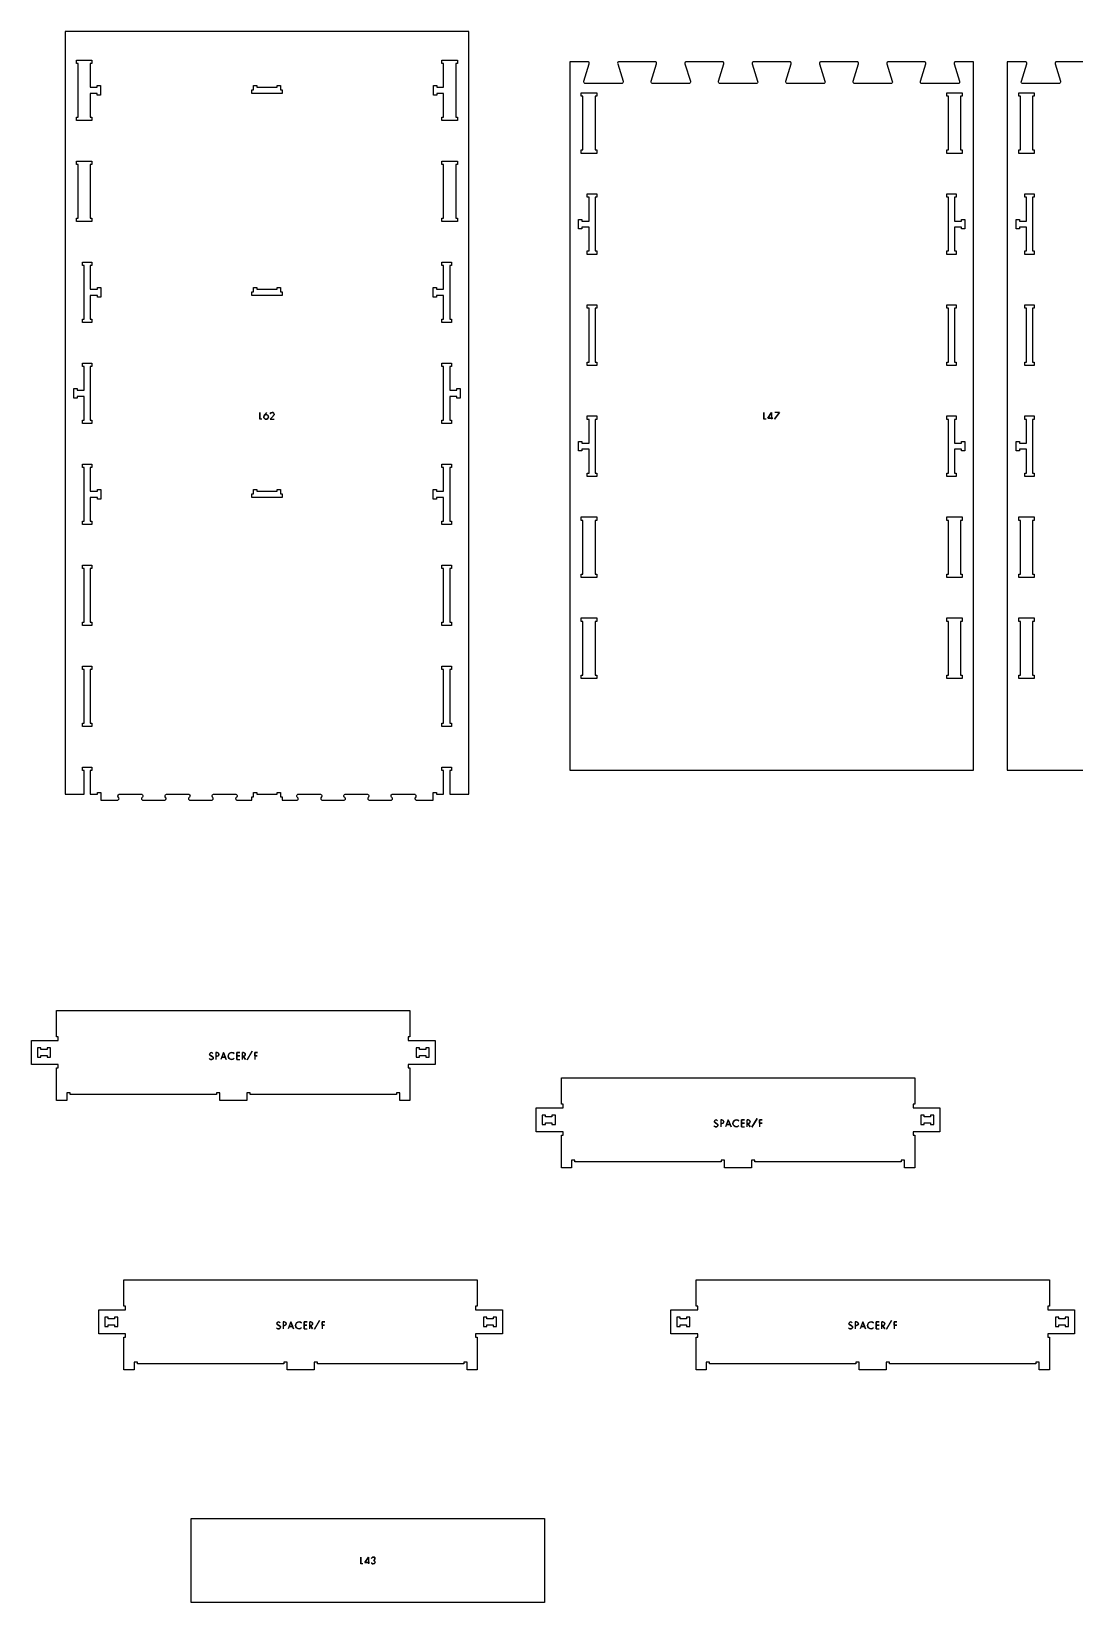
# Model space of a CAD drawing. Extents: x -6325 to 14275, y -6125 to 2946.
# Drawn here: x 1000 to 4100, y -6125 to -1458 of the extents above; entities that cross this region are included whole.
import ezdxf

# ---------------------------------------------------------------- set-up
doc = ezdxf.new("R2010")
doc.units = 0
for name, color, linetype in [('CUTS', 7, 'CONTINUOUS'), ('OUTLINES', 7, 'CONTINUOUS'), ('TAGS', 7, 'CONTINUOUS')]:
    doc.layers.add(name, color=color, linetype=linetype)

msp = doc.modelspace()

# ---------------------------------------------------------------- linework, layer by layer
at = {"layer": 'CUTS', "color": 4}
for points in [[(1134, -1553.1), (1134, -1543.1), (1180, -1543.1), (1180, -1553.1), (1175, -1553.1), (1175, -1624.1), (1195, -1624.1), (1195, -1619.1), (1205, -1619.1), (1205, -1647.1), (1195, -1647.1), (1195, -1642.1), (1175, -1642.1), (1175, -1713.1), (1180, -1713.1), (1180, -1723.1), (1134, -1723.1), (1134, -1713.1), (1139, -1713.1), (1139, -1553.1)], [(2266, -1713.1), (2266, -1723.1), (2220, -1723.1), (2220, -1713.1), (2225, -1713.1), (2225, -1642.1), (2205, -1642.1), (2205, -1647.1), (2195, -1647.1), (2195, -1619.1), (2205, -1619.1), (2205, -1624.1), (2225, -1624.1), (2225, -1553.1), (2220, -1553.1), (2220, -1543.1), (2266, -1543.1), (2266, -1553.1), (2261, -1553.1), (2261, -1713.1)], [(1670, -1619.1), (1670, -1624.1), (1730, -1624.1), (1730, -1619.1), (1740, -1619.1), (1740, -1632.1), (1745, -1632.1), (1745, -1642.1), (1655, -1642.1), (1655, -1632.1), (1660, -1632.1), (1660, -1619.1)], [(2675, -1650.3), (2675, -1810.3), (2680, -1810.3), (2680, -1820.3), (2634, -1820.3), (2634, -1810.3), (2639, -1810.3), (2639, -1650.3), (2634, -1650.3), (2634, -1640.3), (2680, -1640.3), (2680, -1650.3)], [(3761, -1810.3), (3766, -1810.3), (3766, -1820.3), (3720, -1820.3), (3720, -1810.3), (3725, -1810.3), (3725, -1650.3), (3720, -1650.3), (3720, -1640.3), (3766, -1640.3), (3766, -1650.3), (3761, -1650.3)], [(3975, -1650.3), (3975, -1810.3), (3980, -1810.3), (3980, -1820.3), (3934, -1820.3), (3934, -1810.3), (3939, -1810.3), (3939, -1650.3), (3934, -1650.3), (3934, -1640.3), (3980, -1640.3), (3980, -1650.3)], [(1134, -1853.1), (1134, -1843.1), (1180, -1843.1), (1180, -1853.1), (1175, -1853.1), (1175, -2013.1), (1180, -2013.1), (1180, -2023.1), (1134, -2023.1), (1134, -2013.1), (1139, -2013.1), (1139, -1853.1)], [(2261, -1853.1), (2261, -2013.1), (2266, -2013.1), (2266, -2023.1), (2220, -2023.1), (2220, -2013.1), (2225, -2013.1), (2225, -1853.1), (2220, -1853.1), (2220, -1843.1), (2266, -1843.1), (2266, -1853.1)], [(2675, -2110.3), (2680, -2110.3), (2680, -2120.3), (2652, -2120.3), (2652, -2110.3), (2657, -2110.3), (2657, -2039.3), (2636, -2039.3), (2636, -2044.3), (2626, -2044.3), (2626, -2016.3), (2636, -2016.3), (2636, -2021.3), (2657, -2021.3), (2657, -1950.3), (2652, -1950.3), (2652, -1940.3), (2680, -1940.3), (2680, -1950.3), (2675, -1950.3)], [(3720, -2110.3), (3725, -2110.3), (3725, -1950.3), (3720, -1950.3), (3720, -1940.3), (3748, -1940.3), (3748, -1950.3), (3743, -1950.3), (3743, -2021.3), (3764, -2021.3), (3764, -2016.3), (3774, -2016.3), (3774, -2044.3), (3764, -2044.3), (3764, -2039.3), (3743, -2039.3), (3743, -2110.3), (3748, -2110.3), (3748, -2120.3), (3720, -2120.3)], [(3975, -2110.3), (3980, -2110.3), (3980, -2120.3), (3952, -2120.3), (3952, -2110.3), (3957, -2110.3), (3957, -2039.3), (3936, -2039.3), (3936, -2044.3), (3926, -2044.3), (3926, -2016.3), (3936, -2016.3), (3936, -2021.3), (3957, -2021.3), (3957, -1950.3), (3952, -1950.3), (3952, -1940.3), (3980, -1940.3), (3980, -1950.3), (3975, -1950.3)], [(1152, -2323.1), (1152, -2313.1), (1157, -2313.1), (1157, -2153.1), (1152, -2153.1), (1152, -2143.1), (1180, -2143.1), (1180, -2153.1), (1175, -2153.1), (1175, -2224.1), (1196, -2224.1), (1196, -2219.1), (1206, -2219.1), (1206, -2247.1), (1196, -2247.1), (1196, -2242.1), (1175, -2242.1), (1175, -2313.1), (1180, -2313.1), (1180, -2323.1)], [(2248, -2143.1), (2248, -2153.1), (2243, -2153.1), (2243, -2313.1), (2248, -2313.1), (2248, -2323.1), (2220, -2323.1), (2220, -2313.1), (2225, -2313.1), (2225, -2242.1), (2204, -2242.1), (2204, -2247.1), (2194, -2247.1), (2194, -2219.1), (2204, -2219.1), (2204, -2224.1), (2225, -2224.1), (2225, -2153.1), (2220, -2153.1), (2220, -2143.1)], [(1670, -2224.1), (1730, -2224.1), (1730, -2219.1), (1740, -2219.1), (1740, -2232.1), (1745, -2232.1), (1745, -2242.1), (1655, -2242.1), (1655, -2232.1), (1660, -2232.1), (1660, -2219.1), (1670, -2219.1)], [(2680, -2280.3), (2675, -2280.3), (2675, -2440.3), (2680, -2440.3), (2680, -2450.4), (2652, -2450.4), (2652, -2440.3), (2657, -2440.3), (2657, -2280.3), (2652, -2280.3), (2652, -2270.4), (2680, -2270.4)], [(3743, -2440.3), (3748, -2440.3), (3748, -2450.4), (3720, -2450.4), (3720, -2440.3), (3725, -2440.3), (3725, -2280.3), (3720, -2280.3), (3720, -2270.4), (3748, -2270.4), (3748, -2280.3), (3743, -2280.3)], [(3980, -2280.3), (3975, -2280.3), (3975, -2440.3), (3980, -2440.3), (3980, -2450.4), (3952, -2450.4), (3952, -2440.3), (3957, -2440.3), (3957, -2280.3), (3952, -2280.3), (3952, -2270.4), (3980, -2270.4)], [(1136, -2524.1), (1157, -2524.1), (1157, -2453.1), (1152, -2453.1), (1152, -2443.1), (1180, -2443.1), (1180, -2453.1), (1175, -2453.1), (1175, -2613.1), (1180, -2613.1), (1180, -2623.1), (1152, -2623.1), (1152, -2613.1), (1157, -2613.1), (1157, -2542.1), (1136, -2542.1), (1136, -2547.1), (1126, -2547.1), (1126, -2519.1), (1136, -2519.1)], [(2264, -2524.1), (2264, -2519.1), (2274, -2519.1), (2274, -2547.1), (2264, -2547.1), (2264, -2542.1), (2243, -2542.1), (2243, -2613.1), (2248, -2613.1), (2248, -2623.1), (2220, -2623.1), (2220, -2613.1), (2225, -2613.1), (2225, -2453.1), (2220, -2453.1), (2220, -2443.1), (2248, -2443.1), (2248, -2453.1), (2243, -2453.1), (2243, -2524.1)], [(2652, -2780.4), (2652, -2770.4), (2657, -2770.4), (2657, -2699.4), (2636, -2699.4), (2636, -2704.4), (2626, -2704.4), (2626, -2676.4), (2636, -2676.4), (2636, -2681.4), (2657, -2681.4), (2657, -2610.4), (2652, -2610.4), (2652, -2600.4), (2680, -2600.4), (2680, -2610.4), (2675, -2610.4), (2675, -2770.4), (2680, -2770.4), (2680, -2780.4)], [(3743, -2770.4), (3748, -2770.4), (3748, -2780.4), (3720, -2780.4), (3720, -2770.4), (3725, -2770.4), (3725, -2610.4), (3720, -2610.4), (3720, -2600.4), (3748, -2600.4), (3748, -2610.4), (3743, -2610.4), (3743, -2681.4), (3764, -2681.4), (3764, -2676.4), (3774, -2676.4), (3774, -2704.4), (3764, -2704.4), (3764, -2699.4), (3743, -2699.4)], [(3952, -2780.4), (3952, -2770.4), (3957, -2770.4), (3957, -2699.4), (3936, -2699.4), (3936, -2704.4), (3926, -2704.4), (3926, -2676.4), (3936, -2676.4), (3936, -2681.4), (3957, -2681.4), (3957, -2610.4), (3952, -2610.4), (3952, -2600.4), (3980, -2600.4), (3980, -2610.4), (3975, -2610.4), (3975, -2770.4), (3980, -2770.4), (3980, -2780.4)], [(1157, -2753.1), (1152, -2753.1), (1152, -2743.1), (1180, -2743.1), (1180, -2753.1), (1175, -2753.1), (1175, -2824.1), (1196, -2824.1), (1196, -2819.1), (1206, -2819.1), (1206, -2847.1), (1196, -2847.1), (1196, -2842.1), (1175, -2842.1), (1175, -2913.1), (1180, -2913.1), (1180, -2923.1), (1152, -2923.1), (1152, -2913.1), (1157, -2913.1)], [(2220, -2923.1), (2220, -2913.1), (2225, -2913.1), (2225, -2842.1), (2204, -2842.1), (2204, -2847.1), (2194, -2847.1), (2194, -2819.1), (2204, -2819.1), (2204, -2824.1), (2225, -2824.1), (2225, -2753.1), (2220, -2753.1), (2220, -2743.1), (2248, -2743.1), (2248, -2753.1), (2243, -2753.1), (2243, -2913.1), (2248, -2913.1), (2248, -2923.1)], [(1655, -2842.1), (1655, -2832.1), (1660, -2832.1), (1660, -2819.1), (1670, -2819.1), (1670, -2824.1), (1730, -2824.1), (1730, -2819.1), (1740, -2819.1), (1740, -2832.1), (1745, -2832.1), (1745, -2842.1)], [(2680, -2900.4), (2680, -2910.4), (2675, -2910.4), (2675, -3070.4), (2680, -3070.4), (2680, -3080.4), (2634, -3080.4), (2634, -3070.4), (2639, -3070.4), (2639, -2910.4), (2634, -2910.4), (2634, -2900.4)], [(3766, -2900.4), (3766, -2910.4), (3761, -2910.4), (3761, -3070.4), (3766, -3070.4), (3766, -3080.4), (3720, -3080.4), (3720, -3070.4), (3725, -3070.4), (3725, -2910.4), (3720, -2910.4), (3720, -2900.4)], [(3980, -2900.4), (3980, -2910.4), (3975, -2910.4), (3975, -3070.4), (3980, -3070.4), (3980, -3080.4), (3934, -3080.4), (3934, -3070.4), (3939, -3070.4), (3939, -2910.4), (3934, -2910.4), (3934, -2900.4)], [(1157, -3213.1), (1157, -3053.1), (1152, -3053.1), (1152, -3043.1), (1180, -3043.1), (1180, -3053.1), (1175, -3053.1), (1175, -3213.1), (1180, -3213.1), (1180, -3223.1), (1152, -3223.1), (1152, -3213.1)], [(2248, -3043.1), (2248, -3053.1), (2243, -3053.1), (2243, -3213.1), (2248, -3213.1), (2248, -3223.1), (2220, -3223.1), (2220, -3213.1), (2225, -3213.1), (2225, -3053.1), (2220, -3053.1), (2220, -3043.1)], [(2680, -3370.4), (2680, -3380.4), (2634, -3380.4), (2634, -3370.4), (2639, -3370.4), (2639, -3210.4), (2634, -3210.4), (2634, -3200.4), (2680, -3200.4), (2680, -3210.4), (2675, -3210.4), (2675, -3370.4)], [(3720, -3380.4), (3720, -3370.4), (3725, -3370.4), (3725, -3210.4), (3720, -3210.4), (3720, -3200.4), (3766, -3200.4), (3766, -3210.4), (3761, -3210.4), (3761, -3370.4), (3766, -3370.4), (3766, -3380.4)], [(3980, -3370.4), (3980, -3380.4), (3934, -3380.4), (3934, -3370.4), (3939, -3370.4), (3939, -3210.4), (3934, -3210.4), (3934, -3200.4), (3980, -3200.4), (3980, -3210.4), (3975, -3210.4), (3975, -3370.4)], [(1175, -3513.1), (1180, -3513.1), (1180, -3523.1), (1152, -3523.1), (1152, -3513.1), (1157, -3513.1), (1157, -3353.1), (1152, -3353.1), (1152, -3343.1), (1180, -3343.1), (1180, -3353.1), (1175, -3353.1)], [(2248, -3513.1), (2248, -3523.1), (2220, -3523.1), (2220, -3513.1), (2225, -3513.1), (2225, -3353.1), (2220, -3353.1), (2220, -3343.1), (2248, -3343.1), (2248, -3353.1), (2243, -3353.1), (2243, -3513.1)], [(1028, -4500), (1047, -4500), (1047, -4505), (1057, -4505), (1057, -4477), (1047, -4477), (1047, -4482), (1028, -4482), (1028, -4477), (1018, -4477), (1018, -4505), (1028, -4505)], [(2182, -4477), (2172, -4477), (2172, -4482), (2153, -4482), (2153, -4477), (2143, -4477), (2143, -4505), (2153, -4505), (2153, -4500), (2172, -4500), (2172, -4505), (2182, -4505)], [(2528, -4700), (2547, -4700), (2547, -4705), (2557, -4705), (2557, -4677), (2547, -4677), (2547, -4682), (2528, -4682), (2528, -4677), (2518, -4677), (2518, -4705), (2528, -4705)], [(3682, -4677), (3672, -4677), (3672, -4682), (3653, -4682), (3653, -4677), (3643, -4677), (3643, -4705), (3653, -4705), (3653, -4700), (3672, -4700), (3672, -4705), (3682, -4705)], [(1228, -5300), (1247, -5300), (1247, -5305), (1257, -5305), (1257, -5277), (1247, -5277), (1247, -5282), (1228, -5282), (1228, -5277), (1218, -5277), (1218, -5305), (1228, -5305)], [(2382, -5277), (2372, -5277), (2372, -5282), (2353, -5282), (2353, -5277), (2343, -5277), (2343, -5305), (2353, -5305), (2353, -5300), (2372, -5300), (2372, -5305), (2382, -5305)], [(2928, -5300), (2947, -5300), (2947, -5305), (2957, -5305), (2957, -5277), (2947, -5277), (2947, -5282), (2928, -5282), (2928, -5277), (2918, -5277), (2918, -5305), (2928, -5305)], [(4082, -5277), (4072, -5277), (4072, -5282), (4053, -5282), (4053, -5277), (4043, -5277), (4043, -5305), (4053, -5305), (4053, -5300), (4072, -5300), (4072, -5305), (4082, -5305)]]:
    msp.add_lwpolyline(points, close=True, dxfattribs=at)
at = {"layer": 'OUTLINES', "color": 5}
for points in [[(1789.9, -3741.6), (1791.3, -3740.9), (1792.3, -3739.8), (1793, -3738.5), (1793.1, -3737.1), (1792.9, -3735.6), (1792.1, -3734.3), (1789.8, -3732.3), (1789, -3730.8), (1788.7, -3729.1), (1788.9, -3727.6), (1789.6, -3726.1), (1790.7, -3724.9), (1792.2, -3724.1), (1793.8, -3723.9), (1857.5, -3723.9), (1859.1, -3724.1), (1860.6, -3724.8), (1861.8, -3725.9), (1862.6, -3727.3), (1863, -3728.8), (1862.9, -3730.5), (1862.3, -3732), (1860.4, -3734.4), (1859.9, -3735.9), (1859.8, -3737.4), (1860.1, -3738.8), (1860.9, -3740), (1862, -3741), (1863.3, -3741.7), (1864.8, -3741.9), (1928.5, -3741.9), (1929.9, -3741.6), (1931.2, -3740.9), (1932.3, -3739.8), (1932.9, -3738.5), (1933.1, -3737.1), (1932.8, -3735.6), (1932, -3734.3), (1929.8, -3732.3), (1928.9, -3730.8), (1928.6, -3729.1), (1928.8, -3727.6), (1929.5, -3726.1), (1930.7, -3724.9), (1932.2, -3724.1), (1933.7, -3723.9), (1997.4, -3723.9), (1999, -3724.1), (2000.5, -3724.8), (2001.7, -3725.9), (2002.5, -3727.3), (2002.9, -3728.8), (2002.8, -3730.5), (2002.2, -3732), (2000.4, -3734.4), (1999.8, -3735.9), (1999.8, -3737.4), (2000.1, -3738.8), (2000.8, -3740), (2001.9, -3741), (2003.3, -3741.7), (2004.7, -3741.9), (2068.4, -3741.9), (2069.8, -3741.6), (2071.2, -3740.9), (2072.2, -3739.8), (2072.9, -3738.5), (2073, -3737.1), (2072.8, -3735.6), (2072, -3734.3), (2069.7, -3732.3), (2068.9, -3730.8), (2068.6, -3729.1), (2068.8, -3727.6), (2069.5, -3726.1), (2070.6, -3724.9), (2072.1, -3724.1), (2073.7, -3723.9), (2137.4, -3723.9), (2139, -3724.1), (2140.5, -3724.8), (2141.7, -3725.9), (2142.5, -3727.3), (2142.9, -3728.8), (2142.8, -3730.5), (2142.2, -3732), (2140.3, -3734.4), (2139.8, -3735.9), (2139.7, -3737.4), (2140, -3738.8), (2140.8, -3740), (2141.9, -3741), (2143.2, -3741.7), (2144.7, -3741.9), (2194, -3741.9), (2194, -3719.1), (2204, -3719.1), (2204, -3724.1), (2209.5, -3724.1), (2211, -3723.9), (2225, -3723.9), (2225, -3653.1), (2220, -3653.1), (2220, -3643.1), (2248, -3643.1), (2248, -3653.1), (2243, -3653.1), (2243, -3723.9), (2300, -3723.9), (2300, -1458.1), (1100, -1458.1), (1100, -3723.9), (1157, -3723.9), (1157, -3653.1), (1152, -3653.1), (1152, -3643.1), (1180, -3643.1), (1180, -3653.1), (1175, -3653.1), (1175, -3723.9), (1189, -3723.9), (1189.7, -3723.9), (1190.5, -3724.1), (1196, -3724.1), (1196, -3719.1), (1206, -3719.1), (1206, -3741.9), (1255.3, -3741.9), (1256.8, -3741.7), (1258.1, -3741), (1259.2, -3740), (1260, -3738.8), (1260.3, -3737.4), (1260.2, -3735.9), (1259.7, -3734.4), (1257.8, -3732), (1257.2, -3730.5), (1257.1, -3728.8), (1257.5, -3727.3), (1258.3, -3725.9), (1259.5, -3724.8), (1261, -3724.1), (1262.6, -3723.9), (1326.3, -3723.9), (1327.9, -3724.1), (1329.4, -3724.9), (1330.5, -3726.1), (1331.2, -3727.6), (1331.4, -3729.1), (1331.1, -3730.8), (1330.3, -3732.3), (1328, -3734.3), (1327.2, -3735.6), (1327, -3737.1), (1327.1, -3738.5), (1327.8, -3739.8), (1328.8, -3740.9), (1330.2, -3741.6), (1331.6, -3741.9), (1395.3, -3741.9), (1396.7, -3741.7), (1398.1, -3741), (1399.2, -3740), (1399.9, -3738.8), (1400.2, -3737.4), (1400.2, -3735.9), (1399.6, -3734.4), (1397.8, -3732), (1397.2, -3730.5), (1397.1, -3728.8), (1397.5, -3727.3), (1398.3, -3725.9), (1399.5, -3724.8), (1401, -3724.1), (1402.6, -3723.9), (1466.3, -3723.9), (1467.8, -3724.1), (1469.3, -3724.9), (1470.5, -3726.1), (1471.2, -3727.6), (1471.4, -3729.1), (1471.1, -3730.8), (1470.2, -3732.3), (1468, -3734.3), (1467.2, -3735.6), (1466.9, -3737.1), (1467.1, -3738.5), (1467.7, -3739.8), (1468.8, -3740.9), (1470.1, -3741.6), (1471.5, -3741.9), (1535.2, -3741.9), (1536.7, -3741.7), (1538, -3741), (1539.1, -3740), (1539.9, -3738.8), (1540.2, -3737.4), (1540.1, -3735.9), (1539.6, -3734.4), (1537.7, -3732), (1537.1, -3730.5), (1537, -3728.8), (1537.4, -3727.3), (1538.2, -3725.9), (1539.4, -3724.8), (1540.9, -3724.1), (1542.5, -3723.9), (1606.2, -3723.9), (1607.8, -3724.1), (1609.3, -3724.9), (1610.4, -3726.1), (1611.1, -3727.6), (1611.3, -3729.1), (1611, -3730.8), (1610.2, -3732.3), (1607.9, -3734.3), (1607.1, -3735.6), (1606.9, -3737.1), (1607, -3738.5), (1607.7, -3739.8), (1608.7, -3740.9), (1610.1, -3741.6), (1611.5, -3741.9), (1655, -3741.9), (1655, -3732.1), (1660, -3732.1), (1660, -3719.1), (1670, -3719.1), (1670, -3724.1), (1730, -3724.1), (1730, -3719.1), (1740, -3719.1), (1740, -3732.1), (1745, -3732.1), (1745, -3741.9), (1788.5, -3741.9)], [(3742.1, -1552), (3742.2, -1554.2), (3758.2, -1606.2), (3758.4, -1608.6), (3757.5, -1610.9), (3755.6, -1612.4), (3753.2, -1613), (3646.8, -1613), (3644.4, -1612.4), (3642.5, -1610.9), (3641.6, -1608.6), (3641.8, -1606.2), (3657.8, -1554.2), (3657.9, -1552), (3657.1, -1549.9), (3655.4, -1548.5), (3653.2, -1548), (3546.8, -1548), (3544.6, -1548.5), (3542.9, -1549.9), (3542.1, -1552), (3542.2, -1554.2), (3558.2, -1606.2), (3558.4, -1608.6), (3557.5, -1610.9), (3555.6, -1612.4), (3553.2, -1613), (3446.8, -1613), (3444.4, -1612.4), (3442.5, -1610.9), (3441.6, -1608.6), (3441.8, -1606.2), (3457.8, -1554.2), (3457.9, -1552), (3457.1, -1549.9), (3455.4, -1548.5), (3453.2, -1548), (3346.8, -1548), (3344.6, -1548.5), (3342.9, -1549.9), (3342.1, -1552), (3342.2, -1554.2), (3358.2, -1606.2), (3358.4, -1608.6), (3357.5, -1610.9), (3355.6, -1612.4), (3353.2, -1613), (3246.8, -1613), (3244.4, -1612.4), (3242.5, -1610.9), (3241.6, -1608.6), (3241.8, -1606.2), (3257.8, -1554.2), (3257.9, -1552), (3257.1, -1549.9), (3255.4, -1548.5), (3253.2, -1548), (3146.8, -1548), (3144.6, -1548.5), (3142.9, -1549.9), (3142.1, -1552), (3142.2, -1554.2), (3158.2, -1606.2), (3158.4, -1608.6), (3157.5, -1610.9), (3155.6, -1612.4), (3153.2, -1613), (3046.8, -1613), (3044.4, -1612.4), (3042.5, -1610.9), (3041.6, -1608.6), (3041.8, -1606.2), (3057.8, -1554.2), (3057.9, -1552), (3057.1, -1549.9), (3055.4, -1548.5), (3053.2, -1548), (2946.8, -1548), (2944.6, -1548.5), (2942.9, -1549.9), (2942.1, -1552), (2942.2, -1554.2), (2958.2, -1606.2), (2958.4, -1608.6), (2957.5, -1610.9), (2955.6, -1612.4), (2953.2, -1613), (2846.8, -1613), (2844.4, -1612.4), (2842.5, -1610.9), (2841.6, -1608.6), (2841.8, -1606.2), (2857.8, -1554.2), (2857.9, -1552), (2857.1, -1549.9), (2855.4, -1548.5), (2853.2, -1548), (2746.8, -1548), (2744.6, -1548.5), (2742.9, -1549.9), (2742.1, -1552), (2742.2, -1554.2), (2758.2, -1606.2), (2758.4, -1608.6), (2757.5, -1610.9), (2755.6, -1612.4), (2753.2, -1613), (2646.8, -1613), (2644.4, -1612.4), (2642.5, -1610.9), (2641.6, -1608.6), (2641.8, -1606.2), (2657.8, -1554.2), (2657.9, -1552), (2657.1, -1549.9), (2655.4, -1548.5), (2653.2, -1548), (2600, -1548), (2600, -3652), (3800, -3652), (3800, -1548), (3746.8, -1548), (3744.6, -1548.5), (3742.9, -1549.9)], [(1550, -4616), (1115, -4616), (1115, -4611), (1105, -4611), (1105, -4634), (1075, -4634), (1075, -4537), (1080, -4537), (1080, -4527), (1000, -4527), (1000, -4455), (1080, -4455), (1080, -4445), (1075, -4445), (1075, -4366), (2125, -4366), (2125, -4445), (2120, -4445), (2120, -4455), (2200, -4455), (2200, -4527), (2120, -4527), (2120, -4537), (2125, -4537), (2125, -4634), (2095, -4634), (2095, -4611), (2085, -4611), (2085, -4616), (1650, -4616), (1650, -4611), (1640, -4611), (1640, -4634), (1560, -4634), (1560, -4611), (1550, -4611)], [(3050, -4816), (2615, -4816), (2615, -4811), (2605, -4811), (2605, -4834), (2575, -4834), (2575, -4737), (2580, -4737), (2580, -4727), (2500, -4727), (2500, -4655), (2580, -4655), (2580, -4645), (2575, -4645), (2575, -4566), (3625, -4566), (3625, -4645), (3620, -4645), (3620, -4655), (3700, -4655), (3700, -4727), (3620, -4727), (3620, -4737), (3625, -4737), (3625, -4834), (3595, -4834), (3595, -4811), (3585, -4811), (3585, -4816), (3150, -4816), (3150, -4811), (3140, -4811), (3140, -4834), (3060, -4834), (3060, -4811), (3050, -4811)], [(1750, -5416), (1315, -5416), (1315, -5411), (1305, -5411), (1305, -5434), (1275, -5434), (1275, -5337), (1280, -5337), (1280, -5327), (1200, -5327), (1200, -5255), (1280, -5255), (1280, -5245), (1275, -5245), (1275, -5166), (2325, -5166), (2325, -5245), (2320, -5245), (2320, -5255), (2400, -5255), (2400, -5327), (2320, -5327), (2320, -5337), (2325, -5337), (2325, -5434), (2295, -5434), (2295, -5411), (2285, -5411), (2285, -5416), (1850, -5416), (1850, -5411), (1840, -5411), (1840, -5434), (1760, -5434), (1760, -5411), (1750, -5411)], [(3450, -5416), (3015, -5416), (3015, -5411), (3005, -5411), (3005, -5434), (2975, -5434), (2975, -5337), (2980, -5337), (2980, -5327), (2900, -5327), (2900, -5255), (2980, -5255), (2980, -5245), (2975, -5245), (2975, -5166), (4025, -5166), (4025, -5245), (4020, -5245), (4020, -5255), (4100, -5255), (4100, -5327), (4020, -5327), (4020, -5337), (4025, -5337), (4025, -5434), (3995, -5434), (3995, -5411), (3985, -5411), (3985, -5416), (3550, -5416), (3550, -5411), (3540, -5411), (3540, -5434), (3460, -5434), (3460, -5411), (3450, -5411)], [(2525, -5875), (2525, -6125), (1475, -6125), (1475, -5875)]]:
    msp.add_lwpolyline(points, close=True, dxfattribs=at)
msp.add_lwpolyline([(4153.2, -1548), (4046.8, -1548), (4044.6, -1548.5), (4042.9, -1549.9), (4042.1, -1552), (4042.2, -1554.2), (4058.2, -1606.2), (4058.4, -1608.6), (4057.5, -1610.9), (4055.6, -1612.4), (4053.2, -1613), (3946.8, -1613), (3944.4, -1612.4), (3942.5, -1610.9), (3941.6, -1608.6), (3941.8, -1606.2), (3957.8, -1554.2), (3957.9, -1552), (3957.1, -1549.9), (3955.4, -1548.5), (3953.2, -1548), (3900, -1548), (3900, -3652), (5100, -3652)], dxfattribs=at)
at = {"layer": 'TAGS', "color": 2}
for points in [[(1685.2, -2610.3), (1678.8, -2610.3), (1678.8, -2589.7), (1678.8, -2610.3)], [(1698.5, -2589.7), (1695.2, -2594.3), (1694, -2596.1), (1692.9, -2597.7), (1692, -2599), (1691.5, -2599.7), (1690.5, -2603.3), (1691.1, -2606), (1692.6, -2608.2), (1694.7, -2609.7), (1697.4, -2610.3), (1700.1, -2609.7), (1702.4, -2608.2), (1703.9, -2606), (1704.4, -2603.3), (1703.9, -2600.6), (1702.4, -2598.4), (1700.1, -2596.9), (1697.4, -2596.3), (1694, -2597.3), (1691.5, -2599.7), (1694, -2597.3), (1697.4, -2596.3), (1700.1, -2596.9), (1702.4, -2598.4), (1703.9, -2600.6), (1704.4, -2603.3), (1703.9, -2606), (1702.4, -2608.2), (1700.1, -2609.7), (1697.4, -2610.3), (1694.7, -2609.7), (1692.6, -2608.2), (1691.1, -2606), (1690.5, -2603.3), (1691.5, -2599.7), (1692, -2599), (1692.9, -2597.7), (1694, -2596.1), (1695.2, -2594.3)], [(1709.9, -2610.3), (1714.5, -2605.1), (1716.2, -2603.2), (1717.8, -2601.5), (1718.9, -2600.1), (1719.5, -2599.4), (1719.9, -2598.8), (1720.5, -2597.8), (1721, -2596.6), (1721.2, -2595), (1720.8, -2593.1), (1719.9, -2591.4), (1718.2, -2590.2), (1715.7, -2589.7), (1711.4, -2591), (1710, -2594.4), (1711.4, -2591), (1715.7, -2589.7), (1718.2, -2590.2), (1719.9, -2591.4), (1720.8, -2593.1), (1721.2, -2595), (1721, -2596.6), (1720.5, -2597.8), (1719.9, -2598.8), (1719.5, -2599.4), (1718.9, -2600.1), (1717.8, -2601.5), (1716.2, -2603.2), (1714.5, -2605.1), (1709.9, -2610.3), (1721, -2610.3)], [(3183.2, -2610.3), (3176.9, -2610.3), (3176.9, -2589.7), (3176.9, -2610.3)], [(3199.7, -2589.7), (3188.6, -2606.4), (3203, -2606.4), (3188.6, -2606.4), (3199.7, -2589.7), (3199.7, -2610.3)], [(3223.1, -2589.7), (3208.6, -2610.3), (3223.1, -2589.7), (3209.3, -2589.7)], [(1528.4, -4508.6), (1529.4, -4510.1), (1530.6, -4511.2), (1532.1, -4511.8), (1534.2, -4512), (1536.4, -4511.8), (1538.3, -4510.9), (1539.7, -4509.4), (1540.2, -4507.4), (1540, -4505.4), (1539.2, -4504), (1538.2, -4503.2), (1537.2, -4502.6), (1532.6, -4500.3), (1531.5, -4499.6), (1530.5, -4498.7), (1529.9, -4497.6), (1529.6, -4496.2), (1529.9, -4494.6), (1530.8, -4493), (1532.4, -4491.9), (1534.6, -4491.5), (1536.7, -4491.8), (1538.1, -4492.6), (1539.2, -4493.6), (1538.1, -4492.6), (1536.7, -4491.8), (1534.6, -4491.5), (1532.4, -4491.9), (1530.8, -4493), (1529.9, -4494.6), (1529.6, -4496.2), (1529.9, -4497.6), (1530.5, -4498.7), (1531.5, -4499.6), (1532.6, -4500.3), (1537.2, -4502.6), (1538.2, -4503.2), (1539.2, -4504), (1540, -4505.4), (1540.2, -4507.4), (1539.7, -4509.4), (1538.3, -4510.9), (1536.4, -4511.8), (1534.2, -4512), (1532.1, -4511.8), (1530.6, -4511.2), (1529.4, -4510.1)], [(1548.4, -4491.5), (1551.6, -4491.5), (1555.9, -4492.8), (1557.4, -4496.6), (1555.9, -4500.5), (1551.7, -4501.9), (1548.4, -4501.9), (1551.7, -4501.9), (1555.9, -4500.5), (1557.4, -4496.6), (1555.9, -4492.8), (1551.6, -4491.5), (1548.4, -4491.5), (1548.4, -4512)], [(1571, -4491.5), (1579.1, -4512), (1571, -4491.5), (1563, -4512)], [(1602.7, -4509.2), (1599.4, -4511.3), (1595.4, -4512), (1591.3, -4511.2), (1587.9, -4509), (1585.6, -4505.7), (1584.7, -4501.7), (1585.6, -4497.8), (1587.9, -4494.5), (1591.3, -4492.3), (1595.4, -4491.5), (1599.3, -4492.2), (1602.6, -4494.2), (1599.3, -4492.2), (1595.4, -4491.5), (1591.3, -4492.3), (1587.9, -4494.5), (1585.6, -4497.8), (1584.7, -4501.7), (1585.6, -4505.7), (1587.9, -4509), (1591.3, -4511.2), (1595.4, -4512), (1599.4, -4511.3)], [(1610.6, -4512), (1610.6, -4500.6), (1618.9, -4500.6), (1610.6, -4500.6), (1610.6, -4491.5), (1619.5, -4491.5), (1610.6, -4491.5), (1610.6, -4512), (1619.5, -4512)], [(1627.1, -4512), (1627.1, -4491.5), (1630.6, -4491.5), (1632.6, -4491.8), (1634.2, -4492.7), (1635.3, -4494.3), (1635.7, -4496.6), (1635.1, -4498.9), (1633.8, -4500.6), (1632.1, -4501.6), (1630.6, -4501.9), (1627.1, -4501.9), (1630.6, -4501.9), (1632.1, -4501.6), (1633.8, -4500.6), (1635.1, -4498.9), (1635.7, -4496.6), (1635.3, -4494.3), (1634.2, -4492.7), (1632.6, -4491.8), (1630.6, -4491.5), (1627.1, -4491.5)], [(1664.1, -4500.6), (1671.3, -4500.6), (1664.1, -4500.6), (1664.1, -4491.5), (1671.6, -4491.5), (1664.1, -4491.5), (1664.1, -4512)], [(3028.4, -4708.6), (3029.4, -4710.1), (3030.6, -4711.2), (3032.1, -4711.8), (3034.2, -4712), (3036.4, -4711.8), (3038.3, -4710.9), (3039.7, -4709.4), (3040.2, -4707.4), (3040, -4705.4), (3039.2, -4704), (3038.2, -4703.2), (3037.2, -4702.6), (3032.6, -4700.3), (3031.5, -4699.6), (3030.5, -4698.7), (3029.9, -4697.6), (3029.6, -4696.2), (3029.9, -4694.6), (3030.8, -4693), (3032.4, -4691.9), (3034.6, -4691.5), (3036.7, -4691.8), (3038.1, -4692.6), (3039.2, -4693.6), (3038.1, -4692.6), (3036.7, -4691.8), (3034.6, -4691.5), (3032.4, -4691.9), (3030.8, -4693), (3029.9, -4694.6), (3029.6, -4696.2), (3029.9, -4697.6), (3030.5, -4698.7), (3031.5, -4699.6), (3032.6, -4700.3), (3037.2, -4702.6), (3038.2, -4703.2), (3039.2, -4704), (3040, -4705.4), (3040.2, -4707.4), (3039.7, -4709.4), (3038.3, -4710.9), (3036.4, -4711.8), (3034.2, -4712), (3032.1, -4711.8), (3030.6, -4711.2), (3029.4, -4710.1)], [(3048.4, -4691.5), (3051.6, -4691.5), (3055.9, -4692.8), (3057.4, -4696.6), (3055.9, -4700.5), (3051.7, -4701.9), (3048.4, -4701.9), (3051.7, -4701.9), (3055.9, -4700.5), (3057.4, -4696.6), (3055.9, -4692.8), (3051.6, -4691.5), (3048.4, -4691.5), (3048.4, -4712)], [(3071, -4691.5), (3079.1, -4712), (3071, -4691.5), (3063, -4712)], [(3102.7, -4709.2), (3099.4, -4711.3), (3095.4, -4712), (3091.3, -4711.2), (3087.9, -4709), (3085.6, -4705.7), (3084.7, -4701.7), (3085.6, -4697.8), (3087.9, -4694.5), (3091.3, -4692.3), (3095.4, -4691.5), (3099.3, -4692.2), (3102.6, -4694.2), (3099.3, -4692.2), (3095.4, -4691.5), (3091.3, -4692.3), (3087.9, -4694.5), (3085.6, -4697.8), (3084.7, -4701.7), (3085.6, -4705.7), (3087.9, -4709), (3091.3, -4711.2), (3095.4, -4712), (3099.4, -4711.3)], [(3110.6, -4712), (3110.6, -4700.6), (3118.9, -4700.6), (3110.6, -4700.6), (3110.6, -4691.5), (3119.5, -4691.5), (3110.6, -4691.5), (3110.6, -4712), (3119.5, -4712)], [(3127.1, -4712), (3127.1, -4691.5), (3130.6, -4691.5), (3132.6, -4691.8), (3134.2, -4692.7), (3135.3, -4694.3), (3135.7, -4696.6), (3135.1, -4698.9), (3133.8, -4700.6), (3132.1, -4701.6), (3130.6, -4701.9), (3127.1, -4701.9), (3130.6, -4701.9), (3132.1, -4701.6), (3133.8, -4700.6), (3135.1, -4698.9), (3135.7, -4696.6), (3135.3, -4694.3), (3134.2, -4692.7), (3132.6, -4691.8), (3130.6, -4691.5), (3127.1, -4691.5)], [(3164.1, -4700.6), (3171.3, -4700.6), (3164.1, -4700.6), (3164.1, -4691.5), (3171.6, -4691.5), (3164.1, -4691.5), (3164.1, -4712)], [(1728.4, -5308.6), (1729.4, -5310.1), (1730.6, -5311.2), (1732.1, -5311.8), (1734.2, -5312), (1736.4, -5311.8), (1738.3, -5310.9), (1739.7, -5309.4), (1740.2, -5307.4), (1740, -5305.4), (1739.2, -5304), (1738.2, -5303.2), (1737.2, -5302.6), (1732.6, -5300.3), (1731.5, -5299.6), (1730.5, -5298.7), (1729.9, -5297.6), (1729.6, -5296.2), (1729.9, -5294.6), (1730.8, -5293), (1732.4, -5291.9), (1734.6, -5291.5), (1736.7, -5291.8), (1738.1, -5292.6), (1739.2, -5293.6), (1738.1, -5292.6), (1736.7, -5291.8), (1734.6, -5291.5), (1732.4, -5291.9), (1730.8, -5293), (1729.9, -5294.6), (1729.6, -5296.2), (1729.9, -5297.6), (1730.5, -5298.7), (1731.5, -5299.6), (1732.6, -5300.3), (1737.2, -5302.6), (1738.2, -5303.2), (1739.2, -5304), (1740, -5305.4), (1740.2, -5307.4), (1739.7, -5309.4), (1738.3, -5310.9), (1736.4, -5311.8), (1734.2, -5312), (1732.1, -5311.8), (1730.6, -5311.2), (1729.4, -5310.1)], [(1748.4, -5291.5), (1751.6, -5291.5), (1755.9, -5292.8), (1757.4, -5296.6), (1755.9, -5300.5), (1751.7, -5301.9), (1748.4, -5301.9), (1751.7, -5301.9), (1755.9, -5300.5), (1757.4, -5296.6), (1755.9, -5292.8), (1751.6, -5291.5), (1748.4, -5291.5), (1748.4, -5312)], [(1771, -5291.5), (1779.1, -5312), (1771, -5291.5), (1763, -5312)], [(1802.7, -5309.2), (1799.4, -5311.3), (1795.4, -5312), (1791.3, -5311.2), (1787.9, -5309), (1785.6, -5305.7), (1784.7, -5301.7), (1785.6, -5297.8), (1787.9, -5294.5), (1791.3, -5292.3), (1795.4, -5291.5), (1799.3, -5292.2), (1802.6, -5294.2), (1799.3, -5292.2), (1795.4, -5291.5), (1791.3, -5292.3), (1787.9, -5294.5), (1785.6, -5297.8), (1784.7, -5301.7), (1785.6, -5305.7), (1787.9, -5309), (1791.3, -5311.2), (1795.4, -5312), (1799.4, -5311.3)], [(1810.6, -5312), (1810.6, -5300.6), (1818.9, -5300.6), (1810.6, -5300.6), (1810.6, -5291.5), (1819.5, -5291.5), (1810.6, -5291.5), (1810.6, -5312), (1819.5, -5312)], [(1827.1, -5312), (1827.1, -5291.5), (1830.6, -5291.5), (1832.6, -5291.8), (1834.2, -5292.7), (1835.3, -5294.3), (1835.7, -5296.6), (1835.1, -5298.9), (1833.8, -5300.6), (1832.1, -5301.6), (1830.6, -5301.9), (1827.1, -5301.9), (1830.6, -5301.9), (1832.1, -5301.6), (1833.8, -5300.6), (1835.1, -5298.9), (1835.7, -5296.6), (1835.3, -5294.3), (1834.2, -5292.7), (1832.6, -5291.8), (1830.6, -5291.5), (1827.1, -5291.5)], [(1864.1, -5300.6), (1871.3, -5300.6), (1864.1, -5300.6), (1864.1, -5291.5), (1871.6, -5291.5), (1864.1, -5291.5), (1864.1, -5312)], [(3428.4, -5308.6), (3429.4, -5310.1), (3430.6, -5311.2), (3432.1, -5311.8), (3434.2, -5312), (3436.4, -5311.8), (3438.3, -5310.9), (3439.7, -5309.4), (3440.2, -5307.4), (3440, -5305.4), (3439.2, -5304), (3438.2, -5303.2), (3437.2, -5302.6), (3432.6, -5300.3), (3431.5, -5299.6), (3430.5, -5298.7), (3429.9, -5297.6), (3429.6, -5296.2), (3429.9, -5294.6), (3430.8, -5293), (3432.4, -5291.9), (3434.6, -5291.5), (3436.7, -5291.8), (3438.1, -5292.6), (3439.2, -5293.6), (3438.1, -5292.6), (3436.7, -5291.8), (3434.6, -5291.5), (3432.4, -5291.9), (3430.8, -5293), (3429.9, -5294.6), (3429.6, -5296.2), (3429.9, -5297.6), (3430.5, -5298.7), (3431.5, -5299.6), (3432.6, -5300.3), (3437.2, -5302.6), (3438.2, -5303.2), (3439.2, -5304), (3440, -5305.4), (3440.2, -5307.4), (3439.7, -5309.4), (3438.3, -5310.9), (3436.4, -5311.8), (3434.2, -5312), (3432.1, -5311.8), (3430.6, -5311.2), (3429.4, -5310.1)], [(3448.4, -5291.5), (3451.6, -5291.5), (3455.9, -5292.8), (3457.4, -5296.6), (3455.9, -5300.5), (3451.7, -5301.9), (3448.4, -5301.9), (3451.7, -5301.9), (3455.9, -5300.5), (3457.4, -5296.6), (3455.9, -5292.8), (3451.6, -5291.5), (3448.4, -5291.5), (3448.4, -5312)], [(3471, -5291.5), (3479.1, -5312), (3471, -5291.5), (3463, -5312)], [(3502.7, -5309.2), (3499.4, -5311.3), (3495.4, -5312), (3491.3, -5311.2), (3487.9, -5309), (3485.6, -5305.7), (3484.7, -5301.7), (3485.6, -5297.8), (3487.9, -5294.5), (3491.3, -5292.3), (3495.4, -5291.5), (3499.3, -5292.2), (3502.6, -5294.2), (3499.3, -5292.2), (3495.4, -5291.5), (3491.3, -5292.3), (3487.9, -5294.5), (3485.6, -5297.8), (3484.7, -5301.7), (3485.6, -5305.7), (3487.9, -5309), (3491.3, -5311.2), (3495.4, -5312), (3499.4, -5311.3)], [(3510.6, -5312), (3510.6, -5300.6), (3518.9, -5300.6), (3510.6, -5300.6), (3510.6, -5291.5), (3519.5, -5291.5), (3510.6, -5291.5), (3510.6, -5312), (3519.5, -5312)], [(3527.1, -5312), (3527.1, -5291.5), (3530.6, -5291.5), (3532.6, -5291.8), (3534.2, -5292.7), (3535.3, -5294.3), (3535.7, -5296.6), (3535.1, -5298.9), (3533.8, -5300.6), (3532.1, -5301.6), (3530.6, -5301.9), (3527.1, -5301.9), (3530.6, -5301.9), (3532.1, -5301.6), (3533.8, -5300.6), (3535.1, -5298.9), (3535.7, -5296.6), (3535.3, -5294.3), (3534.2, -5292.7), (3532.6, -5291.8), (3530.6, -5291.5), (3527.1, -5291.5)], [(3564.1, -5300.6), (3571.3, -5300.6), (3564.1, -5300.6), (3564.1, -5291.5), (3571.6, -5291.5), (3564.1, -5291.5), (3564.1, -5312)], [(1985.1, -6010.3), (1978.8, -6010.3), (1978.8, -5989.7), (1978.8, -6010.3)], [(2001.6, -5989.7), (1990.5, -6006.4), (2004.9, -6006.4), (1990.5, -6006.4), (2001.6, -5989.7), (2001.6, -6010.3)], [(2010.4, -6006.3), (2010.8, -6007.6), (2011.7, -6008.9), (2013.1, -6009.9), (2015.4, -6010.3), (2019.7, -6009), (2021.2, -6005), (2020.8, -6002.6), (2019.6, -6000.9), (2018, -5999.9), (2016.2, -5999.6), (2018, -5999.2), (2019.4, -5998.1), (2020.5, -5996.4), (2020.9, -5994.3), (2020.9, -5993.5), (2020.7, -5992.5), (2020.3, -5991.5), (2019.6, -5990.6), (2018.3, -5990), (2016.4, -5989.7), (2013.7, -5990.1), (2012.2, -5991.1), (2011.4, -5992.5), (2011.1, -5993.8), (2011.4, -5992.5), (2012.2, -5991.1), (2013.7, -5990.1), (2016.4, -5989.7), (2018.3, -5990), (2019.6, -5990.6), (2020.3, -5991.5), (2020.7, -5992.5), (2020.9, -5993.5), (2020.9, -5994.3), (2020.5, -5996.4), (2019.4, -5998.1), (2018, -5999.2), (2016.2, -5999.6), (2018, -5999.9), (2019.6, -6000.9), (2020.8, -6002.6), (2021.2, -6005), (2019.7, -6009), (2015.4, -6010.3), (2013.1, -6009.9), (2011.7, -6008.9), (2010.8, -6007.6)]]:
    msp.add_lwpolyline(points, dxfattribs=at)
for points in [[(1576.2, -4504.7), (1565.8, -4504.7)], [(1635.8, -4512), (1629.2, -4502)], [(1656.3, -4486.8), (1641.1, -4513.2)], [(3076.2, -4704.7), (3065.8, -4704.7)], [(3135.8, -4712), (3129.2, -4702)], [(3156.3, -4686.8), (3141.1, -4713.2)], [(1776.2, -5304.7), (1765.8, -5304.7)], [(1835.8, -5312), (1829.2, -5302)], [(1856.3, -5286.8), (1841.1, -5313.2)], [(3476.2, -5304.7), (3465.8, -5304.7)], [(3535.8, -5312), (3529.2, -5302)], [(3556.3, -5286.8), (3541.1, -5313.2)]]:
    msp.add_lwpolyline(points, close=True, dxfattribs=at)

doc.saveas('drawing.dxf')
